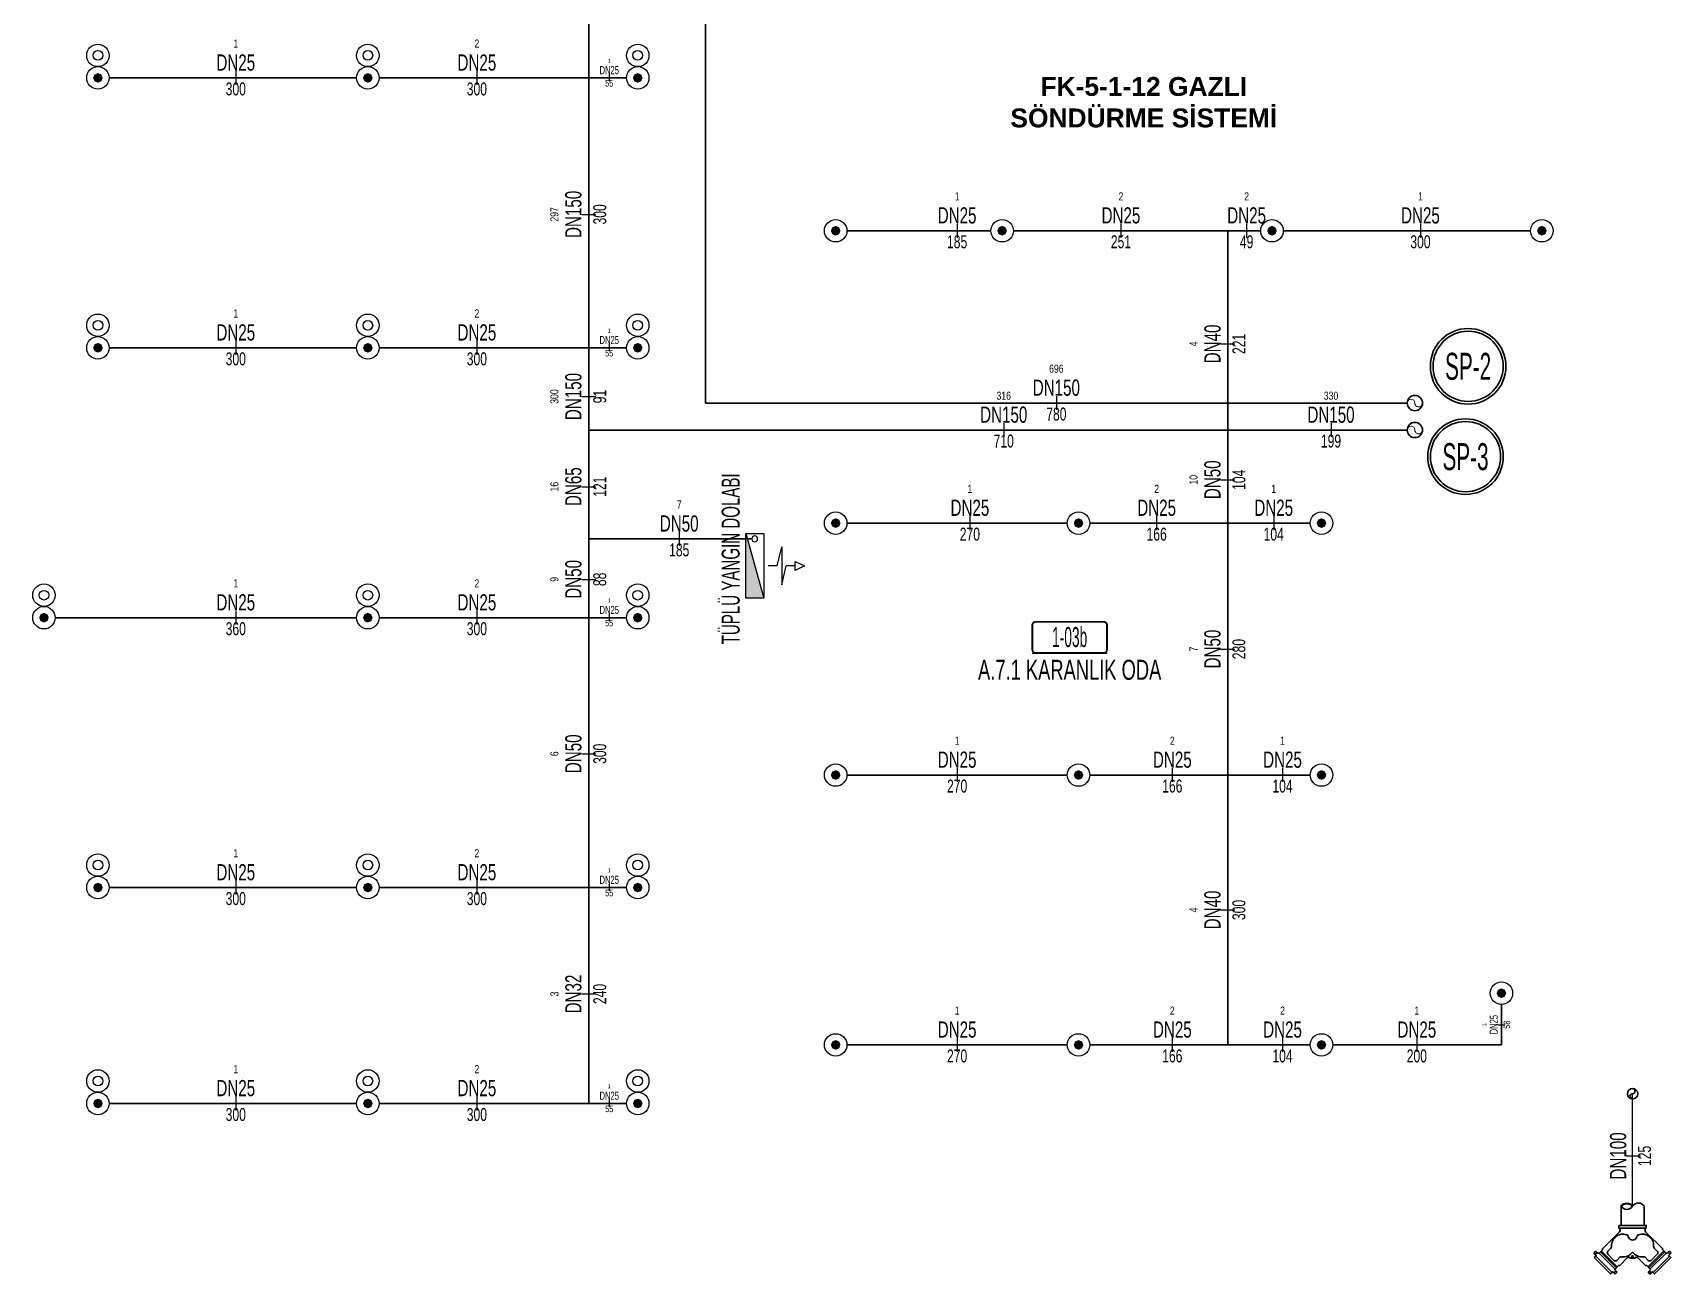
# Model space of a CAD drawing. Header units: centimetres. Extents: x 394264 to 551709, y 50011 to 59011.
# Drawn here: x 460377 to 462198, y 51703 to 53083 of the extents above; entities that cross this region are included whole.
import ezdxf
from ezdxf.enums import TextEntityAlignment as Align

# ---------------------------------------------------------------- set-up
doc = ezdxf.new("R2010")
doc.units = ezdxf.units.CM
doc.layers.get('0').update_dxf_attribs({"lineweight": 9})
for name, color, linetype, lineweight in [('-M-FIRE FIGHTING CONNECTION LINE', 142, 'ITFAIYE BAGLANTISI', 25), ('-M-FIRE FIGHTING CONNECTION LINE-CAP-', 7, 'Continuous', 30), ('-M-FIRE RISER', 7, 'Continuous', 30), ('-M-FIRE RISER NO', 7, 'Continuous', 30), ('-M-YNGN-ZON3', 6, 'SP', 30), ('-M-YNGN-ZON5', 1, 'SP', 30), ('0-KRCN-SHT-03CIHAZ', 120, 'Continuous', 30), ('0-KRCN-YNG-T-SPRİNKLER-ÇAP', 2, 'Continuous', 30), ('0-MEK-YNG-YAZI', 71, 'Continuous', 35)]:
    doc.layers.add(name, color=color, linetype=linetype, lineweight=lineweight)
for name, color, linetype in [('-M-MAHAL-DEBILER', 7, 'Continuous'), ('-M-MAHAL-ETIKET-NOT', 7, 'Continuous'), ('-M-MAHAL-ETIKET-NOTM', 7, 'Continuous'), ('-M-MAHAL-ETK-', 7, 'Continuous'), ('-M-MAHAL-HAVA-DEGISIM', 7, 'Continuous'), ('-M-MAHAL-NO', 7, 'Continuous'), ('-M-MAHAL-NOM', 7, 'Continuous'), ('-M-YNGN-BORUID', 7, 'Continuous'), ('-M-YNGN-BORUUZUN', 7, 'Continuous'), ('-M-YNGN-BORUYUK', 7, 'Continuous'), ('-M-YNGN-FHC', 1, 'Continuous'), ('-M-YNGN-SPR-YUK', 7, 'Continuous'), ('-M-YNGN-ZON3-CAP-', 7, 'Continuous'), ('-M-YNGN-ZON5-CAP-', 7, 'Continuous'), ('-M-YNGN-ZON5-SPR-', 7, 'Continuous')]:
    doc.layers.add(name, color=color, linetype=linetype)
doc.layers.add('-M-YNGN-SPR-CAPCIZGI', color=188, linetype='Continuous', plot=False)
doc.styles.add('-M-ISSO-TEXT-TTF', font='ARIALN.TTF')
doc.styles.add('-M-MHLETK-NOT', font='romans.shx', dxfattribs={"width": 0.7})
doc.styles.add('-M-MHLETK-TEXT', font='ARIALN.TTF', dxfattribs={"width": 0.7})
doc.styles.add('ARIAL', font='arial.ttf', dxfattribs={"width": 0.8, "height": 16})
doc.styles.add('CIZGI', font='tahoma.ttf', dxfattribs={"width": 0.8, "oblique": 20})
doc.styles.add('HCAD', font='HCAD.SHX', dxfattribs={"width": 0.8, "height": 0.2})
doc.styles.add('Kalin02', font='arialbd.ttf')
doc.styles.add('PIPESIZE', font='hcad.shx', dxfattribs={"width": 0.8})
doc.styles.add('SPR-NOT', font='romans.shx')
doc.styles.get("Standard").update_dxf_attribs({"font": 'arial.ttf'})
doc.styles.add('YAZI', font='arial.ttf', dxfattribs={"width": 0.6, "height": 40})
doc.linetypes.add('ITFAIYE BAGLANTISI', pattern='A,16,-0.2,["IB",Standard,S=1,R=0,X=-0.1,Y=-0.5],-1.4', length=17.6)
doc.linetypes.add('SP', pattern='A,2,-0.1,["SP",CIZGI,S=0.14,R=0.2,X=0,Y=-0.07],-0.255', length=2.355)

# ---------------------------------------------------------------- blocks, each defined once
blk = doc.blocks.new('M-MHLETK-YNG')
at = {"layer": '-M-MAHAL-ETIKET-NOT', "color": 3, "style": '-M-MHLETK-NOT', "width": 0.5, "flags": 9}
for tag, p, height in [('KLKTR', (-2.617, 1.425), 0.04), ('HL', (-2.616, 1.493), 0.0286)]:
    blk.add_attdef(tag, p, '', height=height, dxfattribs=at)
for tag, p in [('ALAN', (-2.581, 1.562)), ('KIS', (-2.59, 1.616))]:
    blk.add_attdef(tag, text='', height=0.04, dxfattribs=at).set_placement(p, align=Align.MIDDLE_CENTER)
at = {"layer": '-M-MAHAL-ETIKET-NOTM', "color": 3, "style": '-M-ISSO-TEXT-TTF', "width": 0.8, "flags": 8}
blk.add_attdef('MAH-ADI2', text='', height=1.111, dxfattribs=at).set_placement((0, -2.549), align=Align.MIDDLE_CENTER)
at = {"layer": '-M-MAHAL-HAVA-DEGISIM', "style": '-M-MHLETK-NOT', "width": 0.5, "flags": 8}
blk.add_attdef('HAVADEG', text='', height=0.6, dxfattribs=at).set_placement((0, 3.611), align=Align.MIDDLE_CENTER)
blk.add_wipeout([(-2.078, 1.735), (2.078, 1.735), (2.078, 0), (-2.078, 0)]).dxf.layer = '-M-MAHAL-ETK-'
at = {"layer": '-M-MAHAL-ETK-', "color": 0}
for p, q in [((-2.078, 0), (2.078, 0)), ((-1.161, 0), (-1.161, 0))]:
    blk.add_line(p, q, dxfattribs=at)
blk.add_lwpolyline([(-1.878, 1.735, 0.1, 0.1, 0), (1.878, 1.735, 0.1, 0.1, -0.414214), (2.078, 1.535, 0.1, 0.1, 0), (2.078, 0.2, 0.1, 0.1, -0.414214), (1.878, 0, 0.1, 0.1, 0), (-1.878, 0, 0.1, 0.1, -0.414214), (-2.078, 0.2, 0.1, 0.1, 0), (-2.078, 1.535, 0.1, 0.1, -0.414214)], format="xyseb", close=True, dxfattribs=at)
at = {"layer": '-M-MAHAL-DEBILER', "color": 4, "style": '-M-MHLETK-NOT', "width": 0.5, "flags": 8}
blk.add_attdef('DEBIS', text='', height=0.4, dxfattribs=at).set_placement((-2.173, 2.145), align=Align.MIDDLE_CENTER)
at = {"layer": '-M-MAHAL-DEBILER', "color": 191, "style": '-M-MHLETK-NOT', "width": 0.5, "flags": 8}
blk.add_attdef('DEBIR', text='', height=0.4, dxfattribs=at).set_placement((-1.613, 2.145), align=Align.MIDDLE_CENTER)
at = {"layer": '-M-MAHAL-DEBILER', "color": 31, "style": '-M-MHLETK-NOT', "width": 0.5, "flags": 8}
blk.add_attdef('DEBIF', text='', height=0.4, dxfattribs=at).set_placement((1.585, 2.145), align=Align.MIDDLE_CENTER)
at = {"layer": '-M-MAHAL-DEBILER', "color": 1, "style": '-M-MHLETK-NOT', "width": 0.5, "flags": 8}
blk.add_attdef('DEBIE', text='', height=0.4, dxfattribs=at).set_placement((2.32, 2.145), align=Align.MIDDLE_CENTER)
at = {"layer": '-M-MAHAL-ETIKET-NOT', "color": 3, "style": '-M-MHLETK-NOT', "width": 0.5, "flags": 9}
for tag, p in [('RDY-BOY1', (-2.614, 1.37)), ('RDY-BOY2', (-2.614, 1.32)), ('RDY-BOY3', (-2.614, 1.27)), ('RDY-BOY4', (-2.614, 1.22)), ('KON-BOY1', (-2.614, 1.14)), ('KON-BOY2', (-2.614, 1.09)), ('KON-BOY3', (-2.614, 1.04)), ('FCU-TIP1', (-2.614, 0.96)), ('FCU-TIP2', (-2.614, 0.91)), ('FCU-ADET1', (-2.524, 0.96)), ('FCU-ADET2', (-2.524, 0.91)), ('HLA', (-2.521, 1.493)), ('RDY-TIP1', (-2.5, 1.37)), ('RDY-TIP2', (-2.5, 1.32)), ('RDY-TIP3', (-2.5, 1.27)), ('RDY-TIP4', (-2.5, 1.22)), ('KON-TIP1', (-2.5, 1.14)), ('KON-TIP2', (-2.5, 1.09)), ('KON-TIP3', (-2.5, 1.04)), ('FCU-KAP1', (-2.398, 0.96)), ('FCU-KAP2', (-2.398, 0.91)), ('RDY-ADET1', (-2.389, 1.37)), ('RDY-ADET2', (-2.389, 1.32)), ('RDY-ADET3', (-2.389, 1.27)), ('RDY-ADET4', (-2.389, 1.22)), ('KON-ADET1', (-2.389, 1.14)), ('KON-ADET2', (-2.389, 1.09)), ('KON-ADET3', (-2.389, 1.04)), ('FCU-DUY1', (-2.272, 0.96)), ('FCU-DUY2', (-2.272, 0.91)), ('RDY-ISI1', (-2.265, 1.37)), ('RDY-ISI2', (-2.265, 1.32)), ('RDY-ISI3', (-2.265, 1.27)), ('RDY-ISI4', (-2.265, 1.22)), ('KON-ISI1', (-2.265, 1.14)), ('KON-ISI2', (-2.265, 1.09)), ('KON-ISI3', (-2.265, 1.04)), ('AHU', (-2.225, 1.439)), ('SHG', (-2.225, 1.493)), ('FCU-SOG1', (-2.154, 0.96)), ('FCU-SOG2', (-2.154, 0.91)), ('LHG', (-2.132, 1.493)), ('RDY-BNP1', (-2.102, 1.37)), ('RDY-BNP2', (-2.102, 1.32)), ('RDY-BNP3', (-2.102, 1.27)), ('RDY-BNP4', (-2.102, 1.22)), ('KON-BNP1', (-2.102, 1.14)), ('KON-BNP2', (-2.102, 1.09)), ('KON-BNP3', (-2.102, 1.04)), ('FCU-ISI1', (-2.044, 0.96)), ('FCU-ISI2', (-2.044, 0.91)), ('HG', (-2.039, 1.493)), ('RDY-BNK1', (-1.964, 1.37)), ('RDY-BNK2', (-1.964, 1.32)), ('RDY-BNK3', (-1.964, 1.27)), ('RDY-BNK4', (-1.964, 1.22)), ('KON-BNK1', (-1.964, 1.14)), ('KON-BNK2', (-1.964, 1.09)), ('KON-BNK3', (-1.964, 1.04)), ('HGA', (-1.962, 1.493)), ('EF', (-1.962, 1.439)), ('FCU-DEBI1', (-1.95, 0.96)), ('FCU-DEBI2', (-1.95, 0.91)), ('FCU-BNP1', (-1.831, 0.96)), ('FCU-BNP2', (-1.831, 0.91)), ('FCU-BNK1', (-1.614, 0.96)), ('FCU-BNK2', (-1.614, 0.91)), ('VRV-TIP1', (-2.614, 0.759)), ('VRV-TIP2', (-2.614, 0.709)), ('FCU-TIP3', (-2.614, 0.86)), ('VRV-ADET1', (-2.524, 0.759)), ('VRV-ADET2', (-2.524, 0.709)), ('FCU-ADET3', (-2.524, 0.86)), ('VRV-KAP1', (-2.398, 0.759)), ('VRV-KAP2', (-2.398, 0.709)), ('FCU-KAP3', (-2.398, 0.86)), ('VRV-DUY1', (-2.272, 0.759)), ('VRV-DUY2', (-2.272, 0.709)), ('FCU-DUY3', (-2.272, 0.86)), ('VRV-SOG1', (-2.154, 0.759)), ('VRV-SOG2', (-2.154, 0.709)), ('FCU-SOG3', (-2.154, 0.86)), ('VRV-ISI1', (-2.044, 0.759)), ('VRV-ISI2', (-2.044, 0.709)), ('FCU-ISI3', (-2.044, 0.86)), ('VRV-DEBI1', (-1.95, 0.759)), ('VRV-DEBI2', (-1.95, 0.709)), ('FCU-DEBI3', (-1.95, 0.86)), ('VRV-BNP1', (-1.831, 0.759)), ('VRV-BNP2', (-1.831, 0.709)), ('FCU-BNP3', (-1.831, 0.86)), ('VRV-BNK1', (-1.614, 0.759)), ('VRV-BNK2', (-1.614, 0.709)), ('FCU-BNK3', (-1.614, 0.86))]:
    blk.add_attdef(tag, p, '', height=0.0286, dxfattribs=at)
at = {"layer": '-M-MAHAL-ETIKET-NOT', "color": 3}
for tag, height, style, width, flags, p in [('RH', 0.04, '-M-MHLETK-NOT', 0.5, 9, (-2.39, 1.616)), ('YUKSEKLIK', 0.04, '-M-MHLETK-NOT', 0.5, 9, (-2.324, 1.562)), ('YAZ', 0.04, '-M-MHLETK-NOT', 0.5, 9, (-2.178, 1.616)), ('MAH-ADI', 1.111, '-M-ISSO-TEXT-TTF', 0.8, 8, (0, -0.931))]:
    blk.add_attdef(tag, text='', height=height, dxfattribs=dict(at, style=style, width=width, flags=flags)).set_placement(p, align=Align.MIDDLE_CENTER)
at = {"layer": '-M-MAHAL-HAVA-DEGISIM', "style": '-M-MHLETK-NOT', "width": 0.5, "flags": 8}
blk.add_attdef('HAVA', text='', height=0.6, dxfattribs=at).set_placement((0, 2.399), align=Align.MIDDLE_CENTER)
at = {"layer": '-M-MAHAL-NO', "color": 7, "style": '-M-MHLETK-TEXT', "width": 0.6, "flags": 8}
blk.add_attdef('MAH-NO', text='', height=1.111, dxfattribs=at).set_placement((0, 0.889), align=Align.MIDDLE_CENTER)
at = {"layer": '-M-MAHAL-NOM', "color": 7, "style": '-M-MHLETK-TEXT', "width": 0.6, "flags": 8}
blk.add_attdef('MAH-NOM', text='', height=1.111, dxfattribs=at).set_placement((0, 0.889), align=Align.MIDDLE_CENTER)
blk = doc.blocks.new('SPR-RISERNO')
at = {"color": 7, "linetype": 'ByBlock'}
blk.add_circle((0, 0), 42, dxfattribs=at)
at = {"color": 14, "linetype": 'ByBlock'}
blk.add_circle((0, 0), 39, dxfattribs=at)
at = {"color": 0, "linetype": 'ByBlock', "style": 'ARIAL', "width": 0.55}
blk.add_attdef('SP', text='', height=30, dxfattribs=at).set_placement((0, 0), align=Align.MIDDLE_CENTER)
blk = doc.blocks.new('*U23')
at = {"color": 0, "linetype": 'Continuous', "lineweight": 30}
blk.add_circle((0, 0), 8.5, dxfattribs=at)
at = {"color": 8, "linetype": 'Continuous', "lineweight": 9}
for centre, start, end in [((0, 4.25), 90, 270), ((0, -4.25), 270, 90)]:
    blk.add_arc(centre, 4.25, start, end, dxfattribs=at)
blk = doc.blocks.new('*U19')
at = {"color": 0, "linetype": 'Continuous'}
blk.add_circle((0, 0), 5.75, dxfattribs=at)
at = {"color": 8, "linetype": 'Continuous'}
for centre, start, end in [((0, 2.875), 90, 270), ((0, -2.875), 270, 90)]:
    blk.add_arc(centre, 2.875, start, end, dxfattribs=at)
blk = doc.blocks.new('G$CC9847496')
at = {"layer": '0-KRCN-SHT-03CIHAZ', "ltscale": 2}
for p, q in [((69.6, 47.8), (75, 53.1)), ((71.7, 58.3), (74.8, 61.4)), ((75, 55.1), (71.7, 58.3)), ((73.8, 56.3), (76.8, 59.3)), ((78, 58.1), (74.8, 61.4)), ((99.9, 28.1), (74.9, 53.1)), ((80, 58.1), (80, 58.2)), ((41, 20.7), (67.6, 47.3)), ((67, 34.4), (72, 39.3)), ((68.1, 47.5), (69.1, 47.5)), ((96.9, 24.4), (71.6, 49.7)), ((98.2, 25.7), (72.8, 51)), ((86.5, 29.6), (76.8, 39.3)), ((94.9, 22.4), (100.3, 27.8)), ((102.3, 27.8), (105.5, 24.6)), ((103.5, 26.6), (106.5, 29.7)), ((105.3, 32.8), (105.4, 32.9)), ((105.3, 30.9), (108.6, 27.6)), ((105.5, 24.6), (108.6, 27.6)), ((0, 18.3), (31.1, 18.3)), ((35.8, 21.1), (35.4, 21.6)), ((81.7, 20), (86.5, 24.8)), ((82.6, 8.5), (94.5, 20.5)), ((94.7, 21), (94.7, 21.9)), ((0, -18.3), (31.1, -18.3)), ((35.8, -21.1), (35.4, -21.6)), ((41, -20.7), (67.6, -47.3)), ((96.9, -24.4), (71.6, -49.7)), ((98.2, -25.7), (72.8, -51)), ((81.7, -20), (86.5, -24.8)), ((82.6, -8.5), (94.5, -20.5)), ((94.7, -20.9), (94.7, -21.9)), ((94.9, -22.4), (100.3, -27.8)), ((102.3, -27.8), (105.5, -24.6)), ((105.5, -24.6), (108.6, -27.6)), ((67, -34.3), (72, -39.3)), ((68.1, -47.5), (69.1, -47.5)), ((69.6, -47.7), (75, -53.1)), ((99.9, -28.1), (74.9, -53.1)), ((86.5, -29.6), (76.8, -39.3)), ((103.5, -26.6), (106.5, -29.6)), ((105.3, -30.9), (108.6, -27.6)), ((105.3, -32.8), (105.4, -32.9)), ((75, -55.1), (71.8, -58.3)), ((71.8, -58.3), (74.8, -61.4)), ((73.8, -56.3), (76.8, -59.3)), ((78.1, -58.1), (74.8, -61.4)), ((80, -58.1), (80, -58.2))]:
    blk.add_line(p, q, dxfattribs=at)
for points in [[(79.8, 58.5), (105.7, 32.6), (108.1, 35), (82.2, 60.9)], [(31.1, -21.6), (31.1, 21.6), (35.4, 21.6), (35.4, -21.6)], [(79.8, -58.5), (105.7, -32.6), (108.1, -35), (82.2, -60.9)]]:
    blk.add_lwpolyline(points, close=True, dxfattribs=at)
blk.add_circle((80.8, 0), 1.64, dxfattribs=at)
for centre, radius, start, end in [((74, 54.1), 1.37, 315, 45), ((79, 59.1), 1.37, 225, 315), ((62.9, 15.5), 18, 85.5006, 207.6927), ((64.6, 36.8), 3.42, 265.5006, 315), ((68.1, 46.9), 0.684, 90, 135), ((69.1, 48.2), 0.684, 270, 315), ((74.4, 36.9), 3.42, 45, 135), ((84.1, 27.2), 3.42, 315, 45), ((101.3, 26.9), 1.37, 45, 135), ((106.3, 31.8), 1.37, 135, 225), ((7.5, 9.2), 11.9, 129.4203, 230.5797), ((-4.1, -9.2), 10, 293.9384, 66.0616), ((38.6, 23.1), 3.42, 216.13, 315), ((47.2, 0), 7.1, 270, 90), ((75.4, 0), 1.34, 129.1605, 230.8442), ((64.9, 14), 16.1, 306.7173, 10.6429), ((84.1, 17.6), 3.42, 135, 190.6429), ((85, 6.1), 3.42, 135, 176.4468), ((82.3, 6.3), 0.684, 176.4468, 208.8947), ((70.9, 0), 12.3, 331.1053, 28.8947), ((94, 21), 0.684, 315, 0), ((95.4, 21.9), 0.684, 135, 180), ((8.3, -9.2), 12.4, 132.1147, 227.8797), ((8.3, -9.2), 11.7, 130.7649, 229.2294), ((38.6, -23.1), 3.42, 45.0042, 143.8743), ((62.9, -15.4), 18, 152.3146, 274.5068), ((64.9, -14), 16.1, 349.3644, 53.2901), ((84.1, -17.6), 3.42, 169.3644, 225.0073), ((84.1, -17.6), 3.42, 169.3644, 225.0073), ((82.3, -6.3), 0.684, 151.1053, 183.5532), ((85, -6.1), 3.42, 183.5532, 225.0042), ((84.1, -27.2), 3.42, 315.0073, 45.0073), ((94, -20.9), 0.684, 0.0042, 45.0042), ((95.4, -21.9), 0.684, 180.0042, 225.0042), ((64.6, -36.8), 3.42, 45.0073, 94.5068), ((68.1, -46.9), 0.684, 225.0042, 270.0042), ((69.1, -48.2), 0.684, 45.0042, 90.0042), ((74.4, -36.9), 3.42, 225.0073, 315.0073), ((101.3, -26.9), 1.37, 225.0042, 315.0042), ((106.3, -31.8), 1.37, 135.0042, 225.0042), ((74, -54.1), 1.37, 315.0042, 45.0042), ((79, -59.1), 1.37, 45.0042, 135.0042)]:
    blk.add_arc(centre, radius, start, end, dxfattribs=at)
blk = doc.blocks.new('-M-Yangın_not')
at = {"color": 7, "linetype": 'ByBlock'}
blk.add_wipeout([(139, 36.7), (139, -36.6), (-139, -36.6), (-139, 36.7)], dxfattribs=at)
blk.add_wipeout([(139, -36.7), (139, 36.7), (-139, 36.7), (-139, -36.7)], dxfattribs=at)
at = {"color": 0, "linetype": 'ByBlock', "width": 0.9}
for tag, p in [('ALAN', (1.9, 16.7)), ('MODUL', (1.9, -16.7))]:
    blk.add_attdef(tag, text='', height=20, dxfattribs=at).set_placement(p, align=Align.MIDDLE_CENTER)
blk = doc.blocks.new('SPRYD01')
at = {"layer": '-M-YNGN-FHC', "linetype": 'Continuous'}
blk.add_line((0, 0), (0, 0), dxfattribs=at)
at = {"color": 0, "linetype": 'ByBlock'}
for p, q in [((10, 6), (-10, -66)), ((-30.1, -8.8), (-30.1, -51.2)), ((-25.1, -30), (-30.1, -8.8)), ((-44.8, -25), (-55.5, -30)), ((-55.5, -30), (-44.8, -35)), ((-44.8, -35), (-44.8, -25)), ((-44.8, -30), (-35.1, -30)), ((-30.1, -51.2), (-35.1, -30)), ((-25.1, -30), (-15, -30))]:
    blk.add_line(p, q, dxfattribs=at)
blk.add_lwpolyline([(-10, -66), (10, -66), (10, 6), (-10, 6)], close=True, dxfattribs=at)
at = {"color": 1, "linetype": 'ByBlock'}
blk.add_lwpolyline([(10, 6), (-10, -66), (10, -66)], close=True, dxfattribs=at)
at = {"color": 0, "linetype": 'ByBlock'}
blk.add_circle((0, 0), 3.25, dxfattribs=at)
at = {"color": 1, "linetype": 'ByBlock'}
blk.add_solid([(10, 6), (-10, -66), (10, -66)], dxfattribs=at)
at = {"layer": '-M-YNGN-SPR-YUK', "style": 'SPR-NOT', "width": 0.5, "flags": 9}
for tag, p in [('YUK', (0, 17.8)), ('CAP', (0, 14.4)), ('TIP', (0.2, 10.8))]:
    blk.add_attdef(tag, text='', height=2.5, dxfattribs=at).set_placement(p, align=Align.MIDDLE_CENTER)
blk = doc.blocks.new('SPRKL100')
at = {"layer": '-M-YNGN-SPR-CAPCIZGI'}
blk.add_line((0, 0.43), (0, -0.43), dxfattribs=at)
at = {"layer": '-M-YNGN-BORUID', "color": 0, "style": 'HCAD', "width": 0.8, "flags": 1}
blk.add_attdef('DIC', text='', height=0.4, dxfattribs=at).set_placement((0, -1.69), align=Align.CENTER)
at = {"layer": '-M-YNGN-BORUUZUN', "color": 0, "style": 'HCAD', "width": 0.7}
blk.add_attdef('BOY', text='', height=0.8, dxfattribs=at).set_placement((0, -1.08), align=Align.CENTER)
at = {"layer": '-M-YNGN-BORUYUK', "color": 6, "style": 'PIPESIZE', "width": 0.8}
blk.add_attdef('YUK', text='', height=0.5, dxfattribs=at).set_placement((0, 1.87), align=Align.CENTER)
at = {"color": 0, "style": 'PIPESIZE', "width": 0.7}
blk.add_attdef('CAP', text='', height=1, dxfattribs=at).set_placement((0, 0.45), align=Align.CENTER)
blk = doc.blocks.new('A$C69E72E1E')
at = {"layer": '-M-YNGN-ZON3', "ltscale": 50}
for q in [(461125, 54701.7), (461905, 52671.1)]:
    blk.add_line((461125, 52671.1), q, dxfattribs=at)
at = {"layer": '-M-YNGN-ZON3-CAP-', "xscale": 18, "yscale": 18, "zscale": 18}
blk.add_blockref('SPRKL100', (461515, 52671.1), dxfattribs=at).add_auto_attribs({'YUK': '696', 'CAP': 'DN150', 'BOY': '780'})
blk = doc.blocks.new('SP-C-UP-12')
at = {"ltscale": 10}
blk.add_line((0, 0), (0, 0), dxfattribs=at)
at = {"color": 1, "linetype": 'Continuous'}
blk.add_circle((0, 0), 12.5, dxfattribs=at)
at = {"ltscale": 10}
for points in [[(-5.4, 0), (-3.8, 3.8), (-3.8, -3.8), (0, 5.4)], [(-3.8, -3.8), (0, 5.4), (0, -5.4), (3.8, 3.8)], [(0, -5.4), (3.8, 3.8), (3.8, -3.8), (5.4, 0)]]:
    blk.add_solid(points, dxfattribs=at)
at = {"layer": '-M-YNGN-SPR-YUK', "style": 'SPR-NOT', "width": 0.5, "flags": 9}
for tag, p in [('YUK', (0, 17.8)), ('CAP', (0, 14.4)), ('TIP', (0.2, 10.8))]:
    blk.add_attdef(tag, text='', height=2.5, dxfattribs=at).set_placement(p, align=Align.MIDDLE_CENTER)
blk = doc.blocks.new('SP-C-PU-12')
at = {"ltscale": 10}
blk.add_line((0, 0), (0, 0), dxfattribs=at)
at = {"color": 1, "linetype": 'Continuous'}
for centre in [(0, 0), (25, 0)]:
    blk.add_circle(centre, 12.5, dxfattribs=at)
at = {"ltscale": 10}
blk.add_circle((25, 0), 5.37, dxfattribs=at)
for points in [[(-5.4, 0), (-3.8, 3.8), (-3.8, -3.8), (0, 5.4)], [(-3.8, -3.8), (0, 5.4), (0, -5.4), (3.8, 3.8)], [(0, -5.4), (3.8, 3.8), (3.8, -3.8), (5.4, 0)]]:
    blk.add_solid(points, dxfattribs=at)
at = {"layer": '-M-YNGN-SPR-YUK', "style": 'SPR-NOT', "width": 0.5, "flags": 9}
for tag, p in [('YUK', (0, 17.8)), ('CAP', (0, 14.4)), ('TIP', (0.2, 10.8))]:
    blk.add_attdef(tag, text='', height=2.5, dxfattribs=at).set_placement(p, align=Align.MIDDLE_CENTER)
blk = doc.blocks.new('A$C69E72E75')
at = {"layer": '-M-YNGN-ZON5', "ltscale": 50}
for p, q in [((460995.2, 53032.5), (460995.2, 53218.3)), ((460462.2, 53032.5), (460737.2, 53032.5)), ((460762.2, 53032.5), (460995.2, 53032.5)), ((460995.2, 53032.5), (461037.2, 53032.5)), ((460995.2, 52732.5), (460995.2, 53032.5)), ((461282.2, 52862.6), (461442.2, 52862.6)), ((461467.2, 52862.6), (461705.6, 52862.6)), ((461705.6, 52641.1), (461705.6, 52862.6)), ((461705.6, 52862.6), (461742.2, 52862.6)), ((461767.2, 52862.6), (462042.2, 52862.6)), ((460462.2, 52732.5), (460737.2, 52732.5)), ((460762.2, 52732.5), (460995.2, 52732.5)), ((460995.2, 52732.5), (461037.2, 52732.5)), ((460995.2, 52641.1), (460995.2, 52732.5)), ((460995.2, 52641.1), (461705.6, 52641.1)), ((460995.2, 52520.1), (460995.2, 52641.1)), ((461705.6, 52641.1), (461905, 52641.1)), ((461705.6, 52537.6), (461705.6, 52641.1)), ((461282.2, 52537.6), (461527.2, 52537.6)), ((461552.2, 52537.6), (461705.6, 52537.6)), ((461705.6, 52537.6), (461797.2, 52537.6)), ((461705.6, 52257.6), (461705.6, 52537.6)), ((460995.2, 52520.1), (461176.5, 52520.1)), ((460995.2, 52432.5), (460995.2, 52520.1)), ((460402.2, 52432.5), (460737.2, 52432.5)), ((460762.2, 52432.5), (460995.2, 52432.5)), ((460995.2, 52432.5), (461037.2, 52432.5)), ((460995.2, 52132.5), (460995.2, 52432.5)), ((461282.2, 52257.6), (461527.2, 52257.6)), ((461552.2, 52257.6), (461705.6, 52257.6)), ((461705.6, 51957.6), (461705.6, 52257.6)), ((461705.6, 52257.6), (461797.2, 52257.6)), ((460462.2, 52132.5), (460737.2, 52132.5)), ((460762.2, 52132.5), (460995.2, 52132.5)), ((460995.2, 51892.5), (460995.2, 52132.5)), ((460995.2, 52132.5), (461037.2, 52132.5)), ((462009.7, 51957.6), (462009.7, 52002.6)), ((461282.2, 51957.6), (461527.2, 51957.6)), ((461552.2, 51957.6), (461705.6, 51957.6)), ((461705.6, 51957.6), (461797.2, 51957.6)), ((461822.2, 51957.6), (462009.7, 51957.6)), ((460462.2, 51892.5), (460737.2, 51892.5)), ((460762.2, 51892.5), (460995.2, 51892.5)), ((460995.2, 51892.5), (461037.2, 51892.5))]:
    blk.add_line(p, q, dxfattribs=at)
at = {"layer": '-M-YNGN-ZON5-CAP-'}
for p, xscale, yscale, zscale, values in [((460602.9, 53032.5), 18, 18, 18, {'YUK': '1', 'CAP': 'DN25', 'BOY': '300'}), ((460870.9, 53032.5), 18, 18, 18, {'YUK': '2', 'CAP': 'DN25', 'BOY': '300'}), ((461018, 53032.6), 9, 9, 9, {'YUK': '1', 'CAP': 'DN25', 'BOY': '55'}), ((461404.7, 52862.6), 18, 18, 18, {'YUK': '1', 'CAP': 'DN25', 'BOY': '185'}), ((461586.8, 52862.6), 18, 18, 18, {'YUK': '2', 'CAP': 'DN25', 'BOY': '251'}), ((461726.5, 52862.6), 18, 18, 18, {'YUK': '2', 'CAP': 'DN25', 'BOY': '49'}), ((461919.7, 52862.6), 18, 18, 18, {'YUK': '1', 'CAP': 'DN25', 'BOY': '300'}), ((460602.9, 52732.5), 18, 18, 18, {'YUK': '1', 'CAP': 'DN25', 'BOY': '300'}), ((460870.9, 52732.5), 18, 18, 18, {'YUK': '2', 'CAP': 'DN25', 'BOY': '300'}), ((461018, 52732.6), 9, 9, 9, {'YUK': '1', 'CAP': 'DN25', 'BOY': '55'}), ((461456.5, 52641.1), 18, 18, 18, {'YUK': '316', 'CAP': 'DN150', 'BOY': '710'}), ((461820.3, 52641.1), 18, 18, 18, {'YUK': '330', 'CAP': 'DN150', 'BOY': '199'}), ((461418.9, 52537.6), 18, 18, 18, {'YUK': '1', 'CAP': 'DN25', 'BOY': '270'}), ((461626.5, 52537.6), 18, 18, 18, {'YUK': '2', 'CAP': 'DN25', 'BOY': '166'}), ((461756.6, 52537.6), 18, 18, 18, {'YUK': '1', 'CAP': 'DN25', 'BOY': '104'}), ((460602.9, 52432.5), 18, 18, 18, {'YUK': '1', 'CAP': 'DN25', 'BOY': '360'}), ((460870.9, 52432.5), 18, 18, 18, {'YUK': '2', 'CAP': 'DN25', 'BOY': '300'}), ((461018, 52432.6), 9, 9, 9, {'YUK': '1', 'CAP': 'DN25', 'BOY': '55'}), ((461404.7, 52257.6), 18, 18, 18, {'YUK': '1', 'CAP': 'DN25', 'BOY': '270'}), ((461643.9, 52257.6), 18, 18, 18, {'YUK': '2', 'CAP': 'DN25', 'BOY': '166'}), ((461766.4, 52257.6), 18, 18, 18, {'YUK': '1', 'CAP': 'DN25', 'BOY': '104'}), ((460602.9, 52132.5), 18, 18, 18, {'YUK': '1', 'CAP': 'DN25', 'BOY': '300'}), ((460870.9, 52132.5), 18, 18, 18, {'YUK': '2', 'CAP': 'DN25', 'BOY': '300'}), ((461018, 52132.6), 9, 9, 9, {'YUK': '1', 'CAP': 'DN25', 'BOY': '55'}), ((461404.7, 51957.6), 18, 18, 18, {'YUK': '1', 'CAP': 'DN25', 'BOY': '270'}), ((461643.9, 51957.6), 18, 18, 18, {'YUK': '2', 'CAP': 'DN25', 'BOY': '166'}), ((461766.4, 51957.6), 18, 18, 18, {'YUK': '2', 'CAP': 'DN25', 'BOY': '104'}), ((461915.7, 51957.6), 18, 18, 18, {'YUK': '1', 'CAP': 'DN25', 'BOY': '200'}), ((460602.9, 51892.5), 18, 18, 18, {'YUK': '1', 'CAP': 'DN25', 'BOY': '300'}), ((460870.9, 51892.5), 18, 18, 18, {'YUK': '2', 'CAP': 'DN25', 'BOY': '300'}), ((461018, 51892.6), 9, 9, 9, {'YUK': '1', 'CAP': 'DN25', 'BOY': '55'})]:
    blk.add_blockref('SPRKL100', p, dxfattribs=dict(at, xscale=xscale, yscale=yscale, zscale=zscale)).add_auto_attribs(values)
for p, xscale, yscale, zscale, rotation, values in [((460995.2, 52880.8), 18, 18, 18, 90, {'YUK': '297', 'CAP': 'DN150', 'BOY': '300'}), ((461705.6, 52736.8), 18, 18, 18, 90, {'YUK': '4', 'CAP': 'DN40', 'BOY': '221'}), ((460995.2, 52678.3), 18, 18, 18, 90, {'YUK': '300', 'CAP': 'DN150', 'BOY': '91'}), ((460995.2, 52578.1), 18, 18, 18, 90, {'YUK': '16', 'CAP': 'DN65', 'BOY': '121'}), ((461705.6, 52585.8), 18, 18, 18, 90, {'YUK': '10', 'CAP': 'DN50', 'BOY': '104'}), ((461095.8, 52520.1), 18, 18, 18, 359.9999996158887, {'YUK': '7', 'CAP': 'DN50', 'BOY': '185'}), ((460995.2, 52475.1), 18, 18, 18, 90, {'YUK': '9', 'CAP': 'DN50', 'BOY': '88'}), ((461705.6, 52397.6), 18, 18, 18, 90, {'YUK': '7', 'CAP': 'DN50', 'BOY': '280'}), ((460995.2, 52281.2), 18, 18, 18, 90, {'YUK': '6', 'CAP': 'DN50', 'BOY': '300'}), ((461705.6, 52107.6), 18, 18, 18, 90, {'YUK': '4', 'CAP': 'DN40', 'BOY': '300'}), ((460995.2, 52014.2), 18, 18, 18, 90, {'YUK': '3', 'CAP': 'DN32', 'BOY': '240'}), ((462009.7, 51980.1), 9, 9, 9, 90, {'YUK': '1', 'CAP': 'DN25', 'BOY': '58'})]:
    blk.add_blockref('SPRKL100', p, dxfattribs=dict(at, xscale=xscale, yscale=yscale, zscale=zscale, rotation=rotation)).add_auto_attribs(values)
at = {"layer": '-M-YNGN-ZON5-SPR-', "color": 3, "rotation": 90}
for p in [(460449.7, 53032.5), (460749.7, 53032.5), (461049.7, 53032.5), (460449.7, 52732.5), (460749.7, 52732.5), (461049.7, 52732.5), (460389.7, 52432.5), (460749.7, 52432.5), (461049.7, 52432.5), (460449.7, 52132.5), (460749.7, 52132.5), (461049.7, 52132.5), (460449.7, 51892.5), (460749.7, 51892.5), (461049.7, 51892.5)]:
    blk.add_blockref('SP-C-PU-12', p, dxfattribs=at)
at = {"layer": '-M-YNGN-ZON5-SPR-', "color": 3}
for p in [(461269.7, 52862.6), (461454.7, 52862.6), (461754.7, 52862.6), (462054.7, 52862.6), (461269.7, 52537.6), (461539.7, 52537.6), (461809.7, 52537.6), (461269.7, 52257.6), (461539.7, 52257.6), (461809.7, 52257.6), (462009.7, 52015.1), (461269.7, 51957.6), (461539.7, 51957.6), (461809.7, 51957.6)]:
    blk.add_blockref('SP-C-UP-12', p, dxfattribs=at)

msp = doc.modelspace()

# ---------------------------------------------------------------- linework, layer by layer
at = {"layer": '-M-FIRE FIGHTING CONNECTION LINE', "ltscale": 10}
msp.add_line((462155.5, 51778.7, 0), (462155.5, 51903.4), dxfattribs=at)

# ---------------------------------------------------------------- block references
at = {"layer": '-M-FIRE FIGHTING CONNECTION LINE-CAP-', "ltscale": 100}
ref = msp.add_blockref('SPRKL100', (462156.5, 51834.2), dxfattribs=dict(at, xscale=-18, yscale=18, zscale=18, rotation=89.99999999999999))
ref.add_attrib('CAP', 'DN100', dxfattribs={"layer": '0', "color": 0, "height": 18, "rotation": 90, "style": 'PIPESIZE', "width": 0.7}).set_placement((462148.4, 51834.2), align=Align.CENTER)
ref.add_attrib('BOY', '125', dxfattribs={"layer": '-M-YNGN-BORUUZUN', "color": 0, "height": 14.4, "rotation": 90, "style": 'HCAD', "width": 0.7}).set_placement((462175.9, 51834.2), align=Align.CENTER)
at = {"layer": '-M-FIRE RISER', "linetype": 'Continuous', "xscale": -1}
for name, p, rotation in [('*U23', (461913.5, 52671.1), 89.99999999999962), ('*U23', (461913.5, 52641.1), 89.99999999999966), ('*U19', (462155.5, 51903.4), 180)]:
    msp.add_blockref(name, p, dxfattribs=dict(at, rotation=rotation))
at = {"layer": '-M-FIRE RISER NO'}
for p, values in [((461972.7, 52711.9), {'SP': 'SP-2'}), ((461969.8, 52611.5), {'SP': 'SP-3'})]:
    msp.add_blockref('SPR-RISERNO', p, dxfattribs=at).add_auto_attribs(values)
at = {"layer": '-M-MAHAL-ETK-', "xscale": 20, "yscale": 20, "zscale": 20}
msp.add_blockref('M-MHLETK-YNG', (461529.8, 52393.2), dxfattribs=at).add_auto_attribs({'MAH-NO': '1-03b', 'MAH-ADI': 'A.7.1 KARANLIK ODA'})
at = {"layer": '-M-YNGN-FHC', "linetype": 'Continuous', "xscale": -1}
msp.add_blockref('SPRYD01', (461179.7, 52520.1), dxfattribs=at)
at = {"layer": '0-KRCN-SHT-03CIHAZ', "ltscale": 2, "xscale": 0.7, "yscale": 0.7, "zscale": 0.7, "rotation": 270}
msp.add_blockref('G$CC9847496', (462155.5, 51778.7, 0), dxfattribs=at)
at = {"layer": '0-KRCN-YNG-T-SPRİNKLER-ÇAP'}
ref = msp.add_blockref('-M-Yangın_not', (461612.2, 53005.5), dxfattribs=dict(at, xscale=1.05, yscale=1.05, zscale=1.05))
ref.add_attrib('ALAN', 'FK-5-1-12 GAZLI', dxfattribs={"layer": '0', "color": 0, "linetype": 'ByBlock', "height": 21, "style": 'Kalin02'}).set_placement((461612.2, 53023), align=Align.MIDDLE_CENTER)
ref.add_attrib('MODUL', 'SÖNDÜRME SİSTEMİ', dxfattribs={"layer": '0', "color": 0, "linetype": 'ByBlock', "height": 21, "style": 'Kalin02'}).set_placement((461612.2, 52988), align=Align.MIDDLE_CENTER)

# ---------------------------------------------------------------- texts
at = {"layer": '0-MEK-YNG-YAZI', "color": 61, "style": 'YAZI', "width": 0.6}
msp.add_text('TÜPLÜ YANGIN DOLABI', height=20, rotation=90, dxfattribs=at).set_placement((461163, 52402.9))

# ---------------------------------------------------------------- next in the draw order: block references
at = {"layer": '-M-YNGN-ZON3', "ltscale": 50}
msp.add_blockref('A$C69E72E1E', (0, 0), dxfattribs=at)
at = {"layer": '-M-YNGN-ZON5', "ltscale": 50}
msp.add_blockref('A$C69E72E75', (0, 0), dxfattribs=at)

doc.saveas('drawing.dxf')
